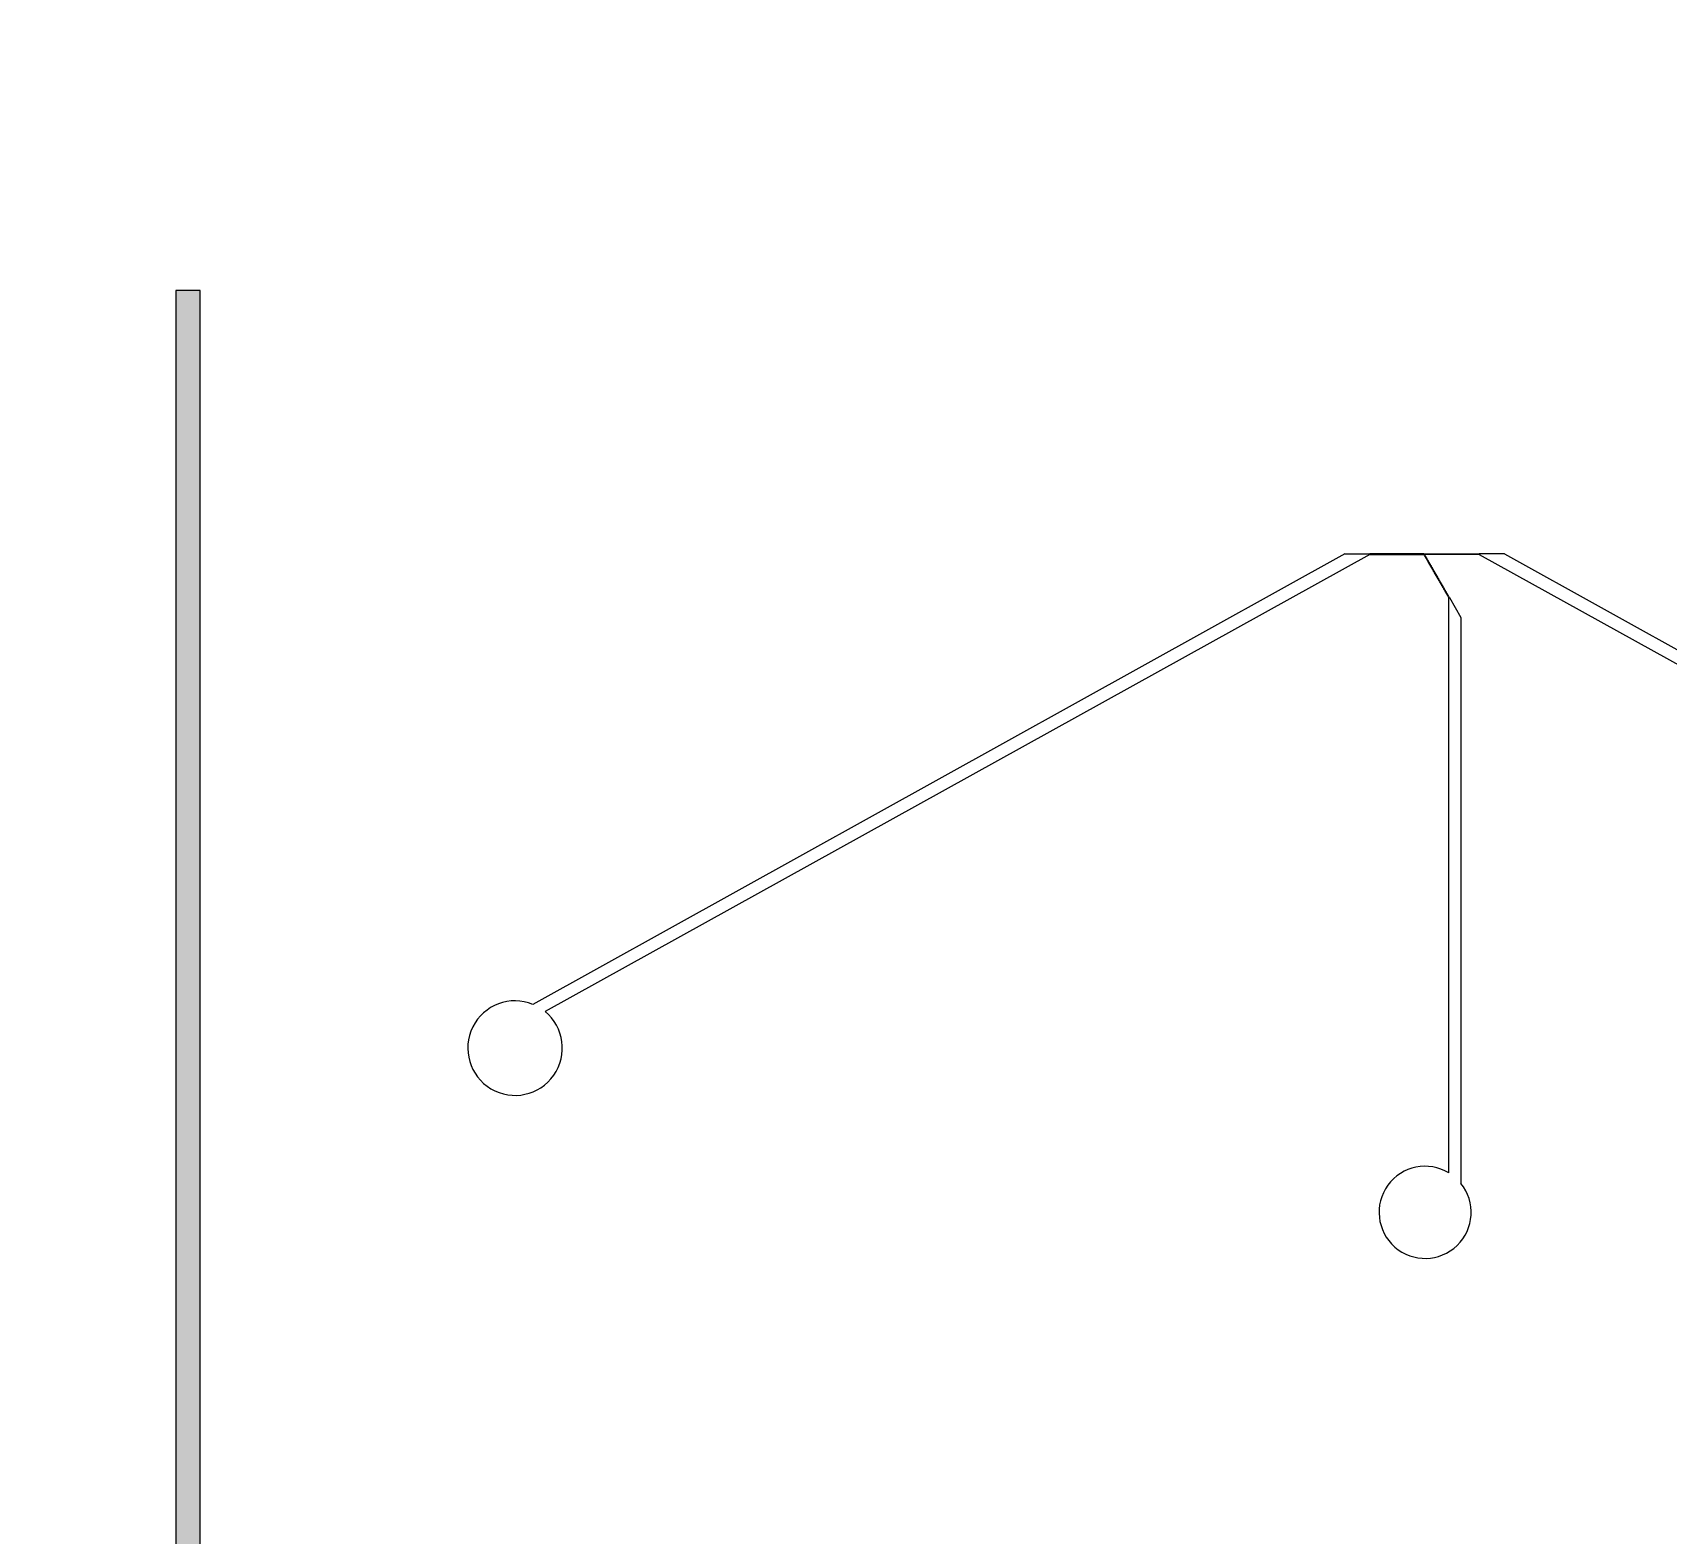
# Model space of a CAD drawing. Header units: inches. Extents: x 0 to 114300, y 0 to 114300.
# Drawn here: x 27002 to 33749, y 37171 to 43369 of the extents above; entities that cross this region are included whole.
import ezdxf

# ---------------------------------------------------------------- set-up
doc = ezdxf.new("R2010")
doc.units = ezdxf.units.IN
doc.header["$MEASUREMENT"] = 0

# ---------------------------------------------------------------- blocks, each defined once
blk = doc.blocks.new('*U116')
for p, q in [((-329.5000000000618, 1452.773188005449), (-3677.890398894611, -405.0178749048646)), ((-225.5000000000582, 1449.773188005449), (-3628.168714357664, -434.6372626393277)), ((-329.5000000000618, 1452.773188005449), (-225.5000000000582, 1452.773188005449)), ((-222.5000000001855, 1452.773188005449), (-225.5000000000582, 1452.773188005449)), ((-225.5000000000582, 1449.773188005449), (-222.5000000001855, 1449.773188005449)), ((-222.5000000001855, 1449.773188005449), (-222.5000000001855, 1452.773188005449)), ((222.5000000001819, 1449.773188005449), (222.5000000001819, 1452.773188005449)), ((222.5000000001819, 1452.773188005449), (225.5000000000582, 1452.773188005449)), ((225.5000000000582, 1449.773188005449), (222.5000000001819, 1449.773188005449)), ((329.5000000000655, 1452.773188005449), (225.5000000000582, 1452.773188005449)), ((225.5000000000582, 1449.773188005449), (3628.168714357664, -434.6372626393277)), ((329.5000000000655, 1452.773188005449), (3677.890398894611, -405.0178749048646)), ((100.5490381056588, 1276.117145354146), (97.95096189430114, 1274.617145354146)), ((97.95096189430114, 1274.617145354146), (99.45096189422839, 1272.019069142916)), ((100.0490381055715, -1099.962687500854), (99.45096189422839, 1272.019069142916)), ((102.0490381055861, 1273.519069142916), (100.5490381056588, 1276.117145354146)), ((102.0490381055861, 1273.519069142916), (150.0490381055715, 1190.380630379637)), ((150.0490381055715, 1190.380630379637), (150.0490381055715, -1143.554879082731))]:
    blk.add_line(p, q)
for points in [[(-218.5000000001855, 1449.773188005449), (-218.5000000001855, 1452.773188005449), (-221.5000000000582, 1452.773188005449), (-221.5000000000582, 1449.773188005449)], [(-214.5000000001746, 1449.773188005449), (-214.5000000001746, 1452.773188005449), (-217.5000000000582, 1452.773188005449), (-217.5000000000582, 1449.773188005449)], [(-210.5000000001746, 1449.773188005449), (-210.5000000001746, 1452.773188005449), (-213.5000000000618, 1452.773188005449), (-213.5000000000618, 1449.773188005449)], [(-206.5000000001746, 1449.773188005449), (-206.5000000001746, 1452.773188005449), (-209.5000000000618, 1452.773188005449), (-209.5000000000618, 1449.773188005449)], [(-202.5000000001746, 1449.773188005449), (-202.5000000001746, 1452.773188005449), (-205.5000000000618, 1452.773188005449), (-205.5000000000618, 1449.773188005449)], [(-198.5000000001746, 1449.773188005449), (-198.5000000001746, 1452.773188005449), (-201.5000000000618, 1452.773188005449), (-201.5000000000618, 1449.773188005449)], [(-194.5000000001746, 1449.773188005449), (-194.5000000001746, 1452.773188005449), (-197.5000000000582, 1452.773188005449), (-197.5000000000582, 1449.773188005449)], [(-190.5000000001855, 1449.773188005449), (-190.5000000001855, 1452.773188005449), (-193.5000000000582, 1452.773188005449), (-193.5000000000582, 1449.773188005449)], [(-186.5000000001855, 1449.773188005449), (-186.5000000001855, 1452.773188005449), (-189.5000000000582, 1452.773188005449), (-189.5000000000582, 1449.773188005449)], [(-182.5000000001855, 1449.773188005449), (-182.5000000001855, 1452.773188005449), (-185.5000000000582, 1452.773188005449), (-185.5000000000582, 1449.773188005449)], [(-178.5000000001855, 1449.773188005449), (-178.5000000001855, 1452.773188005449), (-181.5000000000582, 1452.773188005449), (-181.5000000000582, 1449.773188005449)], [(-174.5000000001746, 1449.773188005449), (-174.5000000001746, 1452.773188005449), (-177.5000000000582, 1452.773188005449), (-177.5000000000582, 1449.773188005449)], [(-170.5000000001746, 1449.773188005449), (-170.5000000001746, 1452.773188005449), (-173.5000000000618, 1452.773188005449), (-173.5000000000618, 1449.773188005449)], [(-166.5000000001746, 1449.773188005449), (-166.5000000001746, 1452.773188005449), (-169.5000000000618, 1452.773188005449), (-169.5000000000618, 1449.773188005449)], [(-162.5000000001746, 1449.773188005449), (-162.5000000001746, 1452.773188005449), (-165.5000000000618, 1452.773188005449), (-165.5000000000618, 1449.773188005449)], [(-158.5000000001746, 1449.773188005449), (-158.5000000001746, 1452.773188005449), (-161.5000000000618, 1452.773188005449), (-161.5000000000618, 1449.773188005449)], [(-154.5000000001746, 1449.773188005449), (-154.5000000001746, 1452.773188005449), (-157.5000000000582, 1452.773188005449), (-157.5000000000582, 1449.773188005449)], [(-150.5000000001855, 1449.773188005449), (-150.5000000001855, 1452.773188005449), (-153.5000000000582, 1452.773188005449), (-153.5000000000582, 1449.773188005449)], [(-146.5000000001855, 1449.773188005449), (-146.5000000001855, 1452.773188005449), (-149.5000000000582, 1452.773188005449), (-149.5000000000582, 1449.773188005449)], [(-142.5000000001855, 1449.773188005449), (-142.5000000001855, 1452.773188005449), (-145.5000000000582, 1452.773188005449), (-145.5000000000582, 1449.773188005449)], [(-138.5000000001855, 1449.773188005449), (-138.5000000001855, 1452.773188005449), (-141.5000000000582, 1452.773188005449), (-141.5000000000582, 1449.773188005449)], [(-134.5000000001746, 1449.773188005449), (-134.5000000001746, 1452.773188005449), (-137.5000000000582, 1452.773188005449), (-137.5000000000582, 1449.773188005449)], [(-130.5000000001746, 1449.773188005449), (-130.5000000001746, 1452.773188005449), (-133.5000000000618, 1452.773188005449), (-133.5000000000618, 1449.773188005449)], [(-126.5000000001746, 1449.773188005449), (-126.5000000001746, 1452.773188005449), (-129.5000000000618, 1452.773188005449), (-129.5000000000618, 1449.773188005449)], [(-122.5000000001746, 1449.773188005449), (-122.5000000001746, 1452.773188005449), (-125.5000000000618, 1452.773188005449), (-125.5000000000618, 1449.773188005449)], [(-118.5000000001746, 1449.773188005449), (-118.5000000001746, 1452.773188005449), (-121.5000000000618, 1452.773188005449), (-121.5000000000618, 1449.773188005449)], [(-114.5000000001746, 1449.773188005449), (-114.5000000001746, 1452.773188005449), (-117.5000000000582, 1452.773188005449), (-117.5000000000582, 1449.773188005449)], [(-110.5000000001855, 1449.773188005449), (-110.5000000001855, 1452.773188005449), (-113.5000000000582, 1452.773188005449), (-113.5000000000582, 1449.773188005449)], [(-106.5000000001855, 1449.773188005449), (-106.5000000001855, 1452.773188005449), (-109.5000000000582, 1452.773188005449), (-109.5000000000582, 1449.773188005449)], [(-102.5000000001855, 1449.773188005449), (-102.5000000001855, 1452.773188005449), (-105.5000000000582, 1452.773188005449), (-105.5000000000582, 1449.773188005449)], [(-98.50000000018554, 1449.773188005449), (-98.50000000018554, 1452.773188005449), (-101.5000000000582, 1452.773188005449), (-101.5000000000582, 1449.773188005449)], [(-94.50000000017462, 1449.773188005449), (-94.50000000017462, 1452.773188005449), (-97.50000000005821, 1452.773188005449), (-97.50000000005821, 1449.773188005449)], [(-90.50000000017462, 1449.773188005449), (-90.50000000017462, 1452.773188005449), (-93.50000000006185, 1452.773188005449), (-93.50000000006185, 1449.773188005449)], [(-86.50000000017462, 1449.773188005449), (-86.50000000017462, 1452.773188005449), (-89.50000000006185, 1452.773188005449), (-89.50000000006185, 1449.773188005449)], [(-82.50000000017462, 1449.773188005449), (-82.50000000017462, 1452.773188005449), (-85.50000000006185, 1452.773188005449), (-85.50000000006185, 1449.773188005449)], [(-78.50000000017462, 1449.773188005449), (-78.50000000017462, 1452.773188005449), (-81.50000000006185, 1452.773188005449), (-81.50000000006185, 1449.773188005449)], [(-74.50000000017462, 1449.773188005449), (-74.50000000017462, 1452.773188005449), (-77.50000000006185, 1452.773188005449), (-77.50000000006185, 1449.773188005449)], [(-70.50000000018554, 1449.773188005449), (-70.50000000018554, 1452.773188005449), (-73.50000000005821, 1452.773188005449), (-73.50000000005821, 1449.773188005449)], [(-66.50000000018554, 1449.773188005449), (-66.50000000018554, 1452.773188005449), (-69.50000000005821, 1452.773188005449), (-69.50000000005821, 1449.773188005449)], [(-62.50000000018554, 1449.773188005449), (-62.50000000018554, 1452.773188005449), (-65.50000000005821, 1452.773188005449), (-65.50000000005821, 1449.773188005449)], [(-58.50000000018554, 1449.773188005449), (-58.50000000018554, 1452.773188005449), (-61.50000000005821, 1452.773188005449), (-61.50000000005821, 1449.773188005449)], [(-54.50000000017462, 1449.773188005449), (-54.50000000017462, 1452.773188005449), (-57.50000000005821, 1452.773188005449), (-57.50000000005821, 1449.773188005449)], [(-50.50000000017462, 1449.773188005449), (-50.50000000017462, 1452.773188005449), (-53.50000000006185, 1452.773188005449), (-53.50000000006185, 1449.773188005449)], [(-46.50000000017462, 1449.773188005449), (-46.50000000017462, 1452.773188005449), (-49.50000000006185, 1452.773188005449), (-49.50000000006185, 1449.773188005449)], [(-42.50000000017462, 1449.773188005449), (-42.50000000017462, 1452.773188005449), (-45.50000000006185, 1452.773188005449), (-45.50000000006185, 1449.773188005449)], [(-38.50000000017462, 1449.773188005449), (-38.50000000017462, 1452.773188005449), (-41.50000000006185, 1452.773188005449), (-41.50000000006185, 1449.773188005449)], [(-34.50000000017462, 1449.773188005449), (-34.50000000017462, 1452.773188005449), (-37.50000000006185, 1452.773188005449), (-37.50000000006185, 1449.773188005449)], [(-30.50000000018554, 1449.773188005449), (-30.50000000018554, 1452.773188005449), (-33.50000000005821, 1452.773188005449), (-33.50000000005821, 1449.773188005449)], [(-26.50000000018554, 1449.773188005449), (-26.50000000018554, 1452.773188005449), (-29.50000000005821, 1452.773188005449), (-29.50000000005821, 1449.773188005449)], [(-22.50000000018554, 1449.773188005449), (-22.50000000018554, 1452.773188005449), (-25.50000000005821, 1452.773188005449), (-25.50000000005821, 1449.773188005449)], [(-18.50000000018554, 1449.773188005449), (-18.50000000018554, 1452.773188005449), (-21.50000000005821, 1452.773188005449), (-21.50000000005821, 1449.773188005449)], [(-14.50000000017462, 1449.773188005449), (-14.50000000017462, 1452.773188005449), (-17.50000000005821, 1452.773188005449), (-17.50000000005821, 1449.773188005449)], [(-10.50000000017462, 1449.773188005449), (-10.50000000017462, 1452.773188005449), (-13.50000000006185, 1452.773188005449), (-13.50000000006185, 1449.773188005449)], [(-6.500000000174623, 1449.773188005449), (-6.500000000174623, 1452.773188005449), (-9.500000000061846, 1452.773188005449), (-9.500000000061846, 1449.773188005449)], [(-2.500000000174623, 1449.773188005449), (-2.500000000174623, 1452.773188005449), (-5.500000000061846, 1452.773188005449), (-5.500000000061846, 1449.773188005449)], [(0.5490381056588376, 1449.322226111028), (-2.049038105698855, 1447.822226111028), (-0.5490381057788909, 1445.224149899819), (2.049038105578802, 1446.724149899819)], [(-1.49999999994543, 1449.773188005449), (-1.49999999994543, 1452.773188005449), (1.499999999941792, 1452.773188005449), (1.499999999941792, 1449.773188005449)], [(2.549038105629734, 1445.858124495942), (-0.04903810572795919, 1444.358124495942), (1.450961894228385, 1441.760048284668), (4.049038105586078, 1443.260048284668)], [(4.549038105658838, 1442.394022880755), (1.950961894301145, 1440.894022880755), (3.450961894228385, 1438.295946669525), (6.049038105586078, 1439.795946669525)], [(2.500000000174623, 1449.773188005449), (2.500000000174623, 1452.773188005449), (5.500000000061846, 1452.773188005449), (5.500000000061846, 1449.773188005449)], [(6.549038105629734, 1438.92992126567), (3.950961894272041, 1437.42992126567), (5.450961894228385, 1434.831845054388), (8.049038105586078, 1436.331845054388)], [(8.549038105658838, 1435.465819650482), (5.950961894301145, 1433.965819650482), (7.450961894228385, 1431.367743439252), (10.04903810558608, 1432.867743439252)], [(6.500000000174623, 1449.773188005449), (6.500000000174623, 1452.773188005449), (9.500000000061846, 1452.773188005449), (9.500000000061846, 1449.773188005449)], [(10.54903810562973, 1432.00171803539), (7.950961894272041, 1430.50171803539), (9.450961894228385, 1427.903641824116), (12.04903810558608, 1429.403641824116)], [(12.54903810565884, 1428.537616420203), (9.950961894301145, 1427.037616420203), (11.45096189422839, 1424.439540208979), (14.04903810558608, 1425.939540208979)], [(10.50000000017462, 1449.773188005449), (10.50000000017462, 1452.773188005449), (13.50000000006185, 1452.773188005449), (13.50000000006185, 1449.773188005449)], [(14.54903810562973, 1425.073514805117), (11.95096189427204, 1423.573514805117), (13.45096189422839, 1420.975438593836), (16.04903810558608, 1422.475438593836)], [(16.54903810565884, 1421.60941318993), (13.95096189430114, 1420.10941318993), (15.45096189422839, 1417.5113369787), (18.04903810558608, 1419.0113369787)], [(14.50000000017462, 1449.773188005449), (14.50000000017462, 1452.773188005449), (17.50000000005821, 1452.773188005449), (17.50000000005821, 1449.773188005449)], [(18.54903810563701, 1418.14531157483), (15.95096189427932, 1416.64531157483), (17.45096189422839, 1414.047235363563), (20.04903810558608, 1415.547235363563)], [(18.50000000018554, 1449.773188005449), (18.50000000018554, 1452.773188005449), (21.50000000005821, 1452.773188005449), (21.50000000005821, 1449.773188005449)], [(22.50000000018554, 1449.773188005449), (22.50000000018554, 1452.773188005449), (25.50000000005821, 1452.773188005449), (25.50000000005821, 1449.773188005449)], [(26.50000000018554, 1449.773188005449), (26.50000000018554, 1452.773188005449), (29.50000000005821, 1452.773188005449), (29.50000000005821, 1449.773188005449)], [(30.50000000018554, 1449.773188005449), (30.50000000018554, 1452.773188005449), (33.50000000005821, 1452.773188005449), (33.50000000005821, 1449.773188005449)], [(34.50000000017462, 1449.773188005449), (34.50000000017462, 1452.773188005449), (37.50000000006185, 1452.773188005449), (37.50000000006185, 1449.773188005449)], [(38.50000000017462, 1449.773188005449), (38.50000000017462, 1452.773188005449), (41.50000000006185, 1452.773188005449), (41.50000000006185, 1449.773188005449)], [(42.50000000017462, 1449.773188005449), (42.50000000017462, 1452.773188005449), (45.50000000006185, 1452.773188005449), (45.50000000006185, 1449.773188005449)], [(46.50000000017462, 1449.773188005449), (46.50000000017462, 1452.773188005449), (49.50000000006185, 1452.773188005449), (49.50000000006185, 1449.773188005449)], [(50.50000000017462, 1449.773188005449), (50.50000000017462, 1452.773188005449), (53.50000000006185, 1452.773188005449), (53.50000000006185, 1449.773188005449)], [(54.50000000017462, 1449.773188005449), (54.50000000017462, 1452.773188005449), (57.50000000005821, 1452.773188005449), (57.50000000005821, 1449.773188005449)], [(58.50000000018554, 1449.773188005449), (58.50000000018554, 1452.773188005449), (61.50000000005821, 1452.773188005449), (61.50000000005821, 1449.773188005449)], [(62.50000000018554, 1449.773188005449), (62.50000000018554, 1452.773188005449), (65.50000000005821, 1452.773188005449), (65.50000000005821, 1449.773188005449)], [(66.50000000018554, 1449.773188005449), (66.50000000018554, 1452.773188005449), (69.50000000005821, 1452.773188005449), (69.50000000005821, 1449.773188005449)], [(70.50000000018554, 1449.773188005449), (70.50000000018554, 1452.773188005449), (73.50000000005821, 1452.773188005449), (73.50000000005821, 1449.773188005449)], [(74.50000000017462, 1449.773188005449), (74.50000000017462, 1452.773188005449), (77.50000000006185, 1452.773188005449), (77.50000000006185, 1449.773188005449)], [(78.50000000017462, 1449.773188005449), (78.50000000017462, 1452.773188005449), (81.50000000006185, 1452.773188005449), (81.50000000006185, 1449.773188005449)], [(82.50000000017462, 1449.773188005449), (82.50000000017462, 1452.773188005449), (85.50000000006185, 1452.773188005449), (85.50000000006185, 1449.773188005449)], [(86.50000000017462, 1449.773188005449), (86.50000000017462, 1452.773188005449), (89.50000000006185, 1452.773188005449), (89.50000000006185, 1449.773188005449)], [(90.50000000017462, 1449.773188005449), (90.50000000017462, 1452.773188005449), (93.50000000006185, 1452.773188005449), (93.50000000006185, 1449.773188005449)], [(94.50000000017462, 1449.773188005449), (94.50000000017462, 1452.773188005449), (97.50000000005821, 1452.773188005449), (97.50000000005821, 1449.773188005449)], [(98.50000000018554, 1449.773188005449), (98.50000000018554, 1452.773188005449), (101.5000000000582, 1452.773188005449), (101.5000000000582, 1449.773188005449)], [(102.5000000001855, 1449.773188005449), (102.5000000001855, 1452.773188005449), (105.5000000000582, 1452.773188005449), (105.5000000000582, 1449.773188005449)], [(106.5000000001855, 1449.773188005449), (106.5000000001855, 1452.773188005449), (109.5000000000582, 1452.773188005449), (109.5000000000582, 1449.773188005449)], [(110.5000000001855, 1449.773188005449), (110.5000000001855, 1452.773188005449), (113.5000000000582, 1452.773188005449), (113.5000000000582, 1449.773188005449)], [(114.5000000001746, 1449.773188005449), (114.5000000001746, 1452.773188005449), (117.5000000000582, 1452.773188005449), (117.5000000000582, 1449.773188005449)], [(118.5000000001746, 1449.773188005449), (118.5000000001746, 1452.773188005449), (121.5000000000618, 1452.773188005449), (121.5000000000618, 1449.773188005449)], [(122.5000000001746, 1449.773188005449), (122.5000000001746, 1452.773188005449), (125.5000000000618, 1452.773188005449), (125.5000000000618, 1449.773188005449)], [(126.5000000001746, 1449.773188005449), (126.5000000001746, 1452.773188005449), (129.5000000000618, 1452.773188005449), (129.5000000000618, 1449.773188005449)], [(130.5000000001746, 1449.773188005449), (130.5000000001746, 1452.773188005449), (133.5000000000618, 1452.773188005449), (133.5000000000618, 1449.773188005449)], [(134.5000000001746, 1449.773188005449), (134.5000000001746, 1452.773188005449), (137.5000000000582, 1452.773188005449), (137.5000000000582, 1449.773188005449)], [(138.5000000001855, 1449.773188005449), (138.5000000001855, 1452.773188005449), (141.5000000000582, 1452.773188005449), (141.5000000000582, 1449.773188005449)], [(142.5000000001855, 1449.773188005449), (142.5000000001855, 1452.773188005449), (145.5000000000582, 1452.773188005449), (145.5000000000582, 1449.773188005449)], [(146.5000000001855, 1449.773188005449), (146.5000000001855, 1452.773188005449), (149.5000000000582, 1452.773188005449), (149.5000000000582, 1449.773188005449)], [(150.5000000001855, 1449.773188005449), (150.5000000001855, 1452.773188005449), (153.5000000000582, 1452.773188005449), (153.5000000000582, 1449.773188005449)], [(154.5000000001746, 1449.773188005449), (154.5000000001746, 1452.773188005449), (157.5000000000582, 1452.773188005449), (157.5000000000582, 1449.773188005449)], [(158.5000000001746, 1449.773188005449), (158.5000000001746, 1452.773188005449), (161.5000000000618, 1452.773188005449), (161.5000000000618, 1449.773188005449)], [(162.5000000001746, 1449.773188005449), (162.5000000001746, 1452.773188005449), (165.5000000000618, 1452.773188005449), (165.5000000000618, 1449.773188005449)], [(166.5000000001746, 1449.773188005449), (166.5000000001746, 1452.773188005449), (169.5000000000618, 1452.773188005449), (169.5000000000618, 1449.773188005449)], [(170.5000000001746, 1449.773188005449), (170.5000000001746, 1452.773188005449), (173.5000000000618, 1452.773188005449), (173.5000000000618, 1449.773188005449)], [(174.5000000001746, 1449.773188005449), (174.5000000001746, 1452.773188005449), (177.5000000000582, 1452.773188005449), (177.5000000000582, 1449.773188005449)], [(178.5000000001819, 1449.773188005449), (178.5000000001819, 1452.773188005449), (181.5000000000582, 1452.773188005449), (181.5000000000582, 1449.773188005449)], [(182.5000000001819, 1449.773188005449), (182.5000000001819, 1452.773188005449), (185.5000000000582, 1452.773188005449), (185.5000000000582, 1449.773188005449)], [(186.5000000001819, 1449.773188005449), (186.5000000001819, 1452.773188005449), (189.5000000000582, 1452.773188005449), (189.5000000000582, 1449.773188005449)], [(190.5000000001819, 1449.773188005449), (190.5000000001819, 1452.773188005449), (193.5000000000582, 1452.773188005449), (193.5000000000582, 1449.773188005449)], [(194.5000000001746, 1449.773188005449), (194.5000000001746, 1452.773188005449), (197.5000000000582, 1452.773188005449), (197.5000000000582, 1449.773188005449)], [(198.5000000001746, 1449.773188005449), (198.5000000001746, 1452.773188005449), (201.5000000000655, 1452.773188005449), (201.5000000000655, 1449.773188005449)], [(202.5000000001746, 1449.773188005449), (202.5000000001746, 1452.773188005449), (205.5000000000655, 1452.773188005449), (205.5000000000655, 1449.773188005449)], [(206.5000000001746, 1449.773188005449), (206.5000000001746, 1452.773188005449), (209.5000000000655, 1452.773188005449), (209.5000000000655, 1449.773188005449)], [(210.5000000001746, 1449.773188005449), (210.5000000001746, 1452.773188005449), (213.5000000000655, 1452.773188005449), (213.5000000000655, 1449.773188005449)], [(214.5000000001746, 1449.773188005449), (214.5000000001746, 1452.773188005449), (217.5000000000582, 1452.773188005449), (217.5000000000582, 1449.773188005449)], [(218.5000000001819, 1449.773188005449), (218.5000000001819, 1452.773188005449), (221.5000000000582, 1452.773188005449), (221.5000000000582, 1449.773188005449)], [(20.54903810565884, 1414.68120995965), (17.95096189430114, 1413.18120995965), (19.45096189422839, 1410.583133748427), (22.04903810558608, 1412.083133748427)], [(22.54903810563701, 1411.21710834455), (19.95096189427932, 1409.71710834455), (21.45096189422839, 1407.119032133291), (24.04903810558608, 1408.619032133291)], [(24.54903810565884, 1407.753006729377), (21.95096189430114, 1406.253006729377), (23.45096189422839, 1403.654930518147), (26.04903810558608, 1405.154930518147)], [(26.54903810563701, 1404.288905114277), (23.95096189427932, 1402.788905114277), (25.45096189421383, 1400.19082890304), (28.04903810557153, 1401.69082890304)], [(28.54903810565884, 1400.824803499105), (25.95096189430114, 1399.324803499105), (27.45096189422839, 1396.726727287874), (30.04903810558608, 1398.226727287874)], [(30.54903810565884, 1397.360701883961), (27.95096189430114, 1395.860701883961), (29.45096189422111, 1393.262625672753), (32.0490381055788, 1394.762625672753)], [(32.54903810565884, 1393.896600268825), (29.95096189430114, 1392.396600268825), (31.45096189422839, 1389.798524057602), (34.04903810558608, 1391.298524057602)], [(34.54903810565884, 1390.432498653689), (31.95096189430114, 1388.932498653689), (33.45096189422111, 1386.334422442473), (36.0490381055788, 1387.834422442473)], [(36.54903810565884, 1386.968397038552), (33.95096189430114, 1385.468397038552), (35.45096189422839, 1382.870320827322), (38.04903810558608, 1384.370320827322)], [(38.54903810565884, 1383.504295423416), (35.95096189430114, 1382.004295423416), (37.45096189422111, 1379.4062192122), (40.0490381055788, 1380.9062192122)], [(40.54903810562973, 1380.040193808323), (37.95096189427204, 1378.540193808323), (39.45096189422839, 1375.942117597049), (42.04903810558608, 1377.442117597049)], [(42.54903810565884, 1376.576092193136), (39.95096189430114, 1375.076092193136), (41.45096189422839, 1372.478015981913), (44.04903810558608, 1373.978015981913)], [(44.54903810562973, 1373.111990578051), (41.95096189427204, 1371.611990578051), (43.45096189422839, 1369.013914366777), (46.04903810558608, 1370.513914366777)], [(46.54903810565884, 1369.647888962863), (43.95096189430114, 1368.147888962863), (45.45096189422839, 1365.549812751633), (48.04903810558608, 1367.049812751633)], [(48.54903810562973, 1366.183787347778), (45.95096189427204, 1364.683787347778), (47.45096189422839, 1362.085711136497), (50.04903810558608, 1363.585711136497)], [(50.54903810565884, 1362.719685732583), (47.95096189430114, 1361.219685732583), (49.45096189422839, 1358.62160952136), (52.04903810558608, 1360.12160952136)], [(52.54903810562973, 1359.255584117498), (49.95096189427204, 1357.755584117498), (51.45096189422839, 1355.157507906224), (54.04903810558608, 1356.657507906224)], [(54.54903810565884, 1355.791482502311), (51.95096189430114, 1354.291482502311), (53.45096189422839, 1351.693406291088), (56.04903810558608, 1353.193406291088)], [(56.54903810563701, 1352.327380887211), (53.95096189427932, 1350.827380887211), (55.45096189422839, 1348.229304675944), (58.04903810558608, 1349.729304675944)], [(58.54903810565884, 1348.863279272038), (55.95096189430114, 1347.363279272038), (57.45096189422839, 1344.765203060808), (60.04903810558608, 1346.265203060808)], [(60.54903810563701, 1345.399177656938), (57.95096189427932, 1343.899177656938), (59.45096189422839, 1341.301101445672), (62.04903810558608, 1342.801101445672)], [(62.54903810565884, 1341.935076041758), (59.95096189430114, 1340.435076041758), (61.45096189422839, 1337.836999830535), (64.04903810558608, 1339.336999830535)], [(64.54903810563701, 1338.470974426658), (61.95096189427932, 1336.970974426658), (63.45096189422839, 1334.372898215399), (66.04903810558608, 1335.872898215399)], [(66.54903810565884, 1335.006872811486), (63.95096189430114, 1333.506872811486), (65.45096189422839, 1330.908796600255), (68.04903810558608, 1332.408796600255)], [(68.54903810563701, 1331.542771196386), (65.95096189427932, 1330.042771196386), (67.45096189422111, 1327.444694985134), (70.0490381055788, 1328.944694985134)], [(70.54903810565884, 1328.078669581213), (67.95096189430114, 1326.578669581213), (69.45096189422839, 1323.980593369983), (72.04903810558608, 1325.480593369983)], [(72.54903810565884, 1324.614567966069), (69.95096189430114, 1323.114567966069), (71.45096189422111, 1320.516491754854), (74.0490381055788, 1322.016491754854)], [(74.54903810565884, 1321.150466350933), (71.95096189430114, 1319.650466350933), (73.45096189422839, 1317.05239013971), (76.04903810558608, 1318.55239013971)], [(76.54903810565884, 1317.686364735797), (73.95096189430114, 1316.186364735797), (75.45096189422111, 1313.588288524581), (78.0490381055788, 1315.088288524581)], [(78.54903810562973, 1314.222263120711), (75.95096189427204, 1312.722263120711), (77.45096189422839, 1310.12418690943), (80.04903810558608, 1311.62418690943)], [(80.54903810565884, 1310.758161505524), (77.95096189430114, 1309.258161505524), (79.45096189422111, 1306.660085294308), (82.0490381055788, 1308.160085294308)], [(82.54903810562973, 1307.294059890432), (79.95096189427204, 1305.794059890432), (81.45096189422839, 1303.195983679158), (84.04903810558608, 1304.695983679158)], [(84.54903810565884, 1303.829958275244), (81.95096189430114, 1302.329958275244), (83.45096189422839, 1299.731882064021), (86.04903810558608, 1301.231882064021)], [(86.54903810562973, 1300.365856660159), (83.95096189427204, 1298.865856660159), (85.45096189422839, 1296.267780448878), (88.04903810558608, 1297.767780448878)], [(88.54903810565884, 1296.901755044972), (85.95096189430114, 1295.401755044972), (87.45096189422839, 1292.803678833741), (90.04903810558608, 1294.303678833741)], [(90.54903810562973, 1293.437653429879), (87.95096189427204, 1291.937653429879), (89.45096189422839, 1289.339577218605), (92.04903810558608, 1290.839577218605)], [(92.54903810565884, 1289.973551814692), (89.95096189430114, 1288.473551814692), (91.45096189422839, 1285.875475603469), (94.04903810558608, 1287.375475603469)], [(94.54903810562973, 1286.509450199606), (91.95096189427204, 1285.009450199606), (93.45096189422839, 1282.411373988332), (96.04903810558608, 1283.911373988332)], [(96.54903810565884, 1283.045348584419), (93.95096189430114, 1281.545348584419), (95.45096189422839, 1278.947272373189), (98.04903810558608, 1280.447272373189)], [(98.54903810563701, 1279.581246969319), (95.95096189427932, 1278.081246969319), (97.45096189422839, 1275.483170758052), (100.0490381055861, 1276.983170758052)]]:
    blk.add_lwpolyline(points, close=True)
for centre, radius, start, end in [((-3751.721505446534, -585.5004715875257), 195, 67.75170598047313, 50.68347330010619), ((2.106499192675983, -1262.773187995437), 190, 58.96998456291483, 38.86332557150851)]:
    blk.add_arc(centre, radius, start, end)
blk = doc.blocks.new('*U98')
at = {"color": 0, "linetype": 'ByBlock', "lineweight": -2, "transparency": 16777216}
blk.add_blockref('*U116', (0, 0), dxfattribs=at)

msp = doc.modelspace()

# ---------------------------------------------------------------- hatches: boundary and pattern name
h = msp.add_hatch()
h.set_pattern_fill('ANSI31', color=256, scale=100)
h.set_pattern_definition([(45, (-3636.991615157837, -6349.999986349467), (-8.838834764831843, 8.838834764831843), [])])
h.paths.add_polyline_path([(114299.999984239, 1.36505186674e-05), (-1.57610338647e-05, 1.36505368573e-05), (-1.57610047609e-05, 114300.0000136505), (114299.999984239, 114300.0000136505)])
edge = h.paths.add_edge_path(flags=16)
edge.add_arc((57149.99912417756, 57150.00082753434), 50800, 288.35843707481706, 529.7953069524029, ccw=False)
edge.add_line((73149.9991241775, 8935.480193185991), (41149.9991241776, 8935.480193186))
edge.add_arc((57149.99912417756, 57150.00082753434), 50800, 190.2046930475971, 251.641562925183, ccw=False)
edge.add_arc((57149.9991244257, 57150.00082761668), 50800.00000025876, 169.795306952608, 190.2046930475971, ccw=False)
h = msp.add_hatch(color=256)
h.dxf.hatch_style = 1
h.paths.add_polyline_path([(86392.16885404606, 55378.61509503415), (86292.16885404606, 55378.61509503415), (86292.16885404606, 44378.61509503415), (86392.16885404606, 44378.61509503415)])
h.paths.add_polyline_path([(17608.18004217779, 43716.51516863832), (100562.424172454, 43716.51516863832), (100562.424172454, 43616.51516863835), (17608.18004217779, 43616.51516863833)])
h.paths.add_polyline_path([(86466.1322074527, 42305.00407657751), (86366.1322074527, 42305.00407657751), (86366.1322074527, 31305.00407657751), (86466.1322074527, 31305.00407657751)])
h.paths.add_polyline_path([(27619.55619402175, 55378.61509503415), (27519.55619402175, 55378.61509503415), (27519.55619402175, 44378.61509503415), (27619.55619402175, 44378.61509503415)])
h.paths.add_polyline_path([(27693.51954742839, 42305.00407657751), (27593.51954742839, 42305.00407657751), (27593.51954742839, 31305.00407657751), (27693.51954742839, 31305.00407657751)])
h.paths.add_polyline_path([(27693.51954742839, 29225.56139077714), (27593.51954742839, 29225.56139077714), (27593.51954742839, 18225.56139077713), (27693.51954742839, 18225.56139077713)])
h.paths.add_polyline_path([(17341.30770102562, 30642.9041501817), (95846.29537637345, 30642.9041501817), (95846.29537637347, 30542.90415018169), (17341.30770102563, 30542.90415018173)])
h.paths.add_polyline_path([(86466.1322074527, 29225.56139077714), (86366.1322074527, 29225.56139077714), (86366.1322074527, 18225.56139077713), (86466.1322074527, 18225.56139077713)])
h.paths.add_polyline_path([(29608.50651804583, 17563.46146438133), (84608.50651804582, 17563.46146438133), (84608.50651804582, 17463.46146438133), (29608.50651804583, 17463.46146438133)])

# ---------------------------------------------------------------- linework, layer by layer
msp.add_lwpolyline([(27693.51954742839, 42305.00407657751), (27593.51954742839, 42305.00407657751), (27593.51954742839, 31305.00407657751), (27693.51954742839, 31305.00407657751)], close=True)

# ---------------------------------------------------------------- block references
msp.add_blockref('*U98', (32743.90686515379, 39766.1122463363))

doc.saveas('drawing.dxf')
